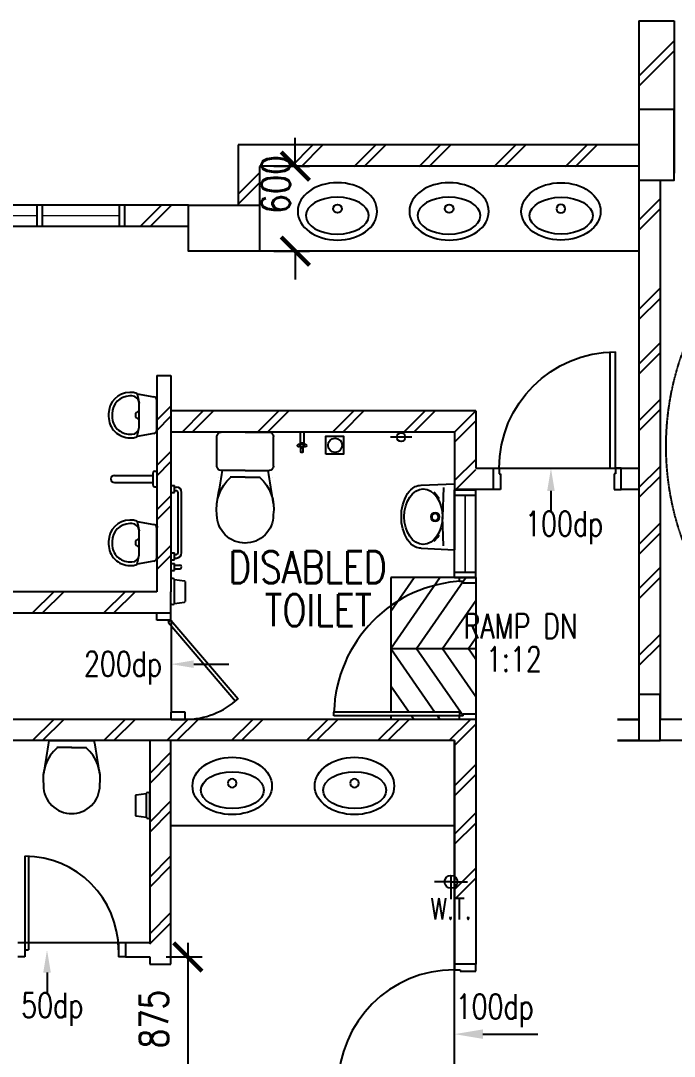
# Model space of a CAD drawing. Extents: x 2687779 to 2997471, y -863049 to -631414.
# Drawn here: x 2705282 to 2709891, y -790174 to -782874 of the extents above; entities that cross this region are included whole.
import ezdxf

# ---------------------------------------------------------------- set-up
doc = ezdxf.new("R2010")
doc.units = 0
doc.header["$LTSCALE"] = 10
doc.header["$MEASUREMENT"] = 0
doc.header["$PDMODE"] = 34
doc.linetypes.add('DIVIDE', pattern=[1.25, 0.5, -0.25, 0, -0.25, 0, -0.25])
doc.linetypes.add('HIDDEN', pattern=[0.375, 0.25, -0.125])
doc.layers.get('0').update_dxf_attribs({"linetype": 'CONTINUOUS'})
doc.layers.get('DEFPOINTS').update_dxf_attribs({"linetype": 'CONTINUOUS'})
for name, color, linetype in [('COL', 3, 'CONTINUOUS'), ('DIM', 7, 'CONTINUOUS'), ('DOOR', 5, 'CONTINUOUS'), ('DR', 7, 'CONTINUOUS'), ('DTEXT', 7, 'CONTINUOUS'), ('FIT', 5, 'CONTINUOUS'), ('FITT', 5, 'CONTINUOUS'), ('H', 1, 'CONTINUOUS'), ('hatch', 7, 'CONTINUOUS'), ('LINE', 7, 'CONTINUOUS'), ('PIPE', 5, 'DIVIDE'), ('SANI', 7, 'CONTINUOUS'), ('stair', 7, 'CONTINUOUS'), ('T25', 7, 'CONTINUOUS'), ('TEX', 2, 'CONTINUOUS'), ('txt', 7, 'CONTINUOUS'), ('WALL', 2, 'CONTINUOUS'), ('WIN', 5, 'CONTINUOUS')]:
    doc.layers.add(name, color=color, linetype=linetype)
doc.styles.add('ROMANS', font='romans.shx', dxfattribs={"width": 0.8, "height": 100})
doc.styles.get("Standard").update_dxf_attribs({"font": 'ROMANS.SHX'})
doc.dimstyles.new('STANDARD$0', dxfattribs={"dimscale": 0, "dimtxt": 8, "dimasz": 6, "dimexe": 1, "dimexo": 1, "dimgap": 3, "dimtad": 1, "dimdec": 0, "dimlfac": -1, "dimrnd": 1, "dimzin": 0, "dimdsep": 46, "dimtxsty": 'Standard', "dimcen": 0, "dimclrd": 5, "dimclre": 250, "dimadec": 0, "dimazin": 0, "dimtfac": 1, "dimtdec": 4, "dimtofl": 0, "dimtmove": 0, "dimatfit": 3, "dimfxl": 1, "dimtolj": 1, "dimtzin": 0, "dimarcsym": 0})

# ---------------------------------------------------------------- blocks, each defined once
blk = doc.blocks.new('ELLIPSE')
blk.add_circle((0.5, 0.5), 0.5)
blk = doc.blocks.new('BASIN-01')
blk.add_circle((0, 0), 30.3)
for p, xscale, yscale, zscale in [((279.3, -221.4), -559.6811780125836, 404.3346891934725, 559.6811780125837), ((220.2, -179.2), -444.6356025322193, 259.9294430529471, 444.6356025322195)]:
    blk.add_blockref('ELLIPSE', p, dxfattribs=dict(xscale=xscale, yscale=yscale, zscale=zscale))
blk = doc.blocks.new('_ARCHTICK')
at = {"color": 0, "linetype": 'ByBlock', "const_width": 0.15}
blk.add_lwpolyline([(-0.5, -0.5), (0.5, 0.5)], dxfattribs=at)
blk = doc.blocks.new('*D291')
at = {"layer": 'DEFPOINTS', "color": 0, "transparency": 16777216}
for p in [(2706966.3, -783899.1), (2706966.3, -784499.1), (2707218.2, -784499.1)]:
    blk.add_point(p, dxfattribs=at)
at = {"layer": 'DR', "color": 7, "lineweight": -2, "transparency": 16777216}
for p, q in [((2707218.2, -783899.1), (2707218.2, -783699.1)), ((2707066.3, -783899.1), (2707318.2, -783899.1)), ((2707066.3, -784499.1), (2707318.2, -784499.1)), ((2707218.2, -784499.1), (2707218.2, -784699.1))]:
    blk.add_line(p, q, dxfattribs=at)
at = {"layer": 'DR', "color": 7, "lineweight": -2, "transparency": 16777216, "xscale": 200, "yscale": 200, "zscale": 200}
for p, rotation in [((2707218.2, -783899.1), 270), ((2707218.2, -784499.1), 90)]:
    blk.add_blockref('_ARCHTICK', p, dxfattribs=dict(at, rotation=rotation))
at = {"layer": 'DR', "color": 7, "transparency": 16777216, "insert": (2707081.2, -784028.6), "char_height": 200, "attachment_point": 5, "rotation": 90, "style": 'ROMANS'}
blk.add_mtext('\\A1;600', dxfattribs=at)
blk = doc.blocks.new('*D289')
at = {"layer": 'DEFPOINTS', "color": 0, "transparency": 16777216}
for p in [(2706966.3, -783899.1), (2706966.3, -784499.1), (2707218.2, -784499.1)]:
    blk.add_point(p, dxfattribs=at)
at = {"layer": 'DR', "color": 7, "lineweight": -2, "transparency": 16777216}
for p, q in [((2707218.2, -783899.1), (2707218.2, -783699.1)), ((2707066.3, -783899.1), (2707318.2, -783899.1)), ((2707066.3, -784499.1), (2707318.2, -784499.1)), ((2707218.2, -784499.1), (2707218.2, -784699.1))]:
    blk.add_line(p, q, dxfattribs=at)
at = {"layer": 'DR', "color": 7, "lineweight": -2, "transparency": 16777216, "xscale": 200, "yscale": 200, "zscale": 200}
for p, rotation in [((2707218.2, -783899.1), 270), ((2707218.2, -784499.1), 90)]:
    blk.add_blockref('_ARCHTICK', p, dxfattribs=dict(at, rotation=rotation))
at = {"layer": 'DR', "color": 7, "transparency": 16777216, "insert": (2707081.2, -784028.6), "char_height": 200, "attachment_point": 5, "rotation": 90, "style": 'ROMANS'}
blk.add_mtext('\\A1;600', dxfattribs=at)
blk = doc.blocks.new('*D290')
at = {"layer": 'DEFPOINTS', "color": 0, "transparency": 16777216}
for p in [(2706208.7, -789474.1), (2706208.7, -790349.1), (2706461.2, -790349.1)]:
    blk.add_point(p, dxfattribs=at)
at = {"layer": 'DIM', "color": 7, "lineweight": -2, "transparency": 16777216}
for p, q in [((2706461.2, -789374.1), (2706461.2, -790449.1)), ((2706308.7, -789474.1), (2706561.2, -789474.1)), ((2706308.7, -790349.1), (2706561.2, -790349.1))]:
    blk.add_line(p, q, dxfattribs=at)
at = {"layer": 'DIM', "color": 7, "lineweight": -2, "transparency": 16777216, "xscale": 200, "yscale": 200, "zscale": 200}
for p, rotation in [((2706461.2, -789474.1), 90), ((2706461.2, -790349.1), 270)]:
    blk.add_blockref('_ARCHTICK', p, dxfattribs=dict(at, rotation=rotation))
at = {"layer": 'DIM', "color": 7, "transparency": 16777216, "insert": (2706221.2, -789911.6), "char_height": 200, "attachment_point": 5, "rotation": 90, "style": 'ROMANS'}
blk.add_mtext('\\A1;875', dxfattribs=at)
blk = doc.blocks.new('DR-900-B')
at = {"layer": 'DR'}
for p, q in [((0, 900), (-150, 900)), ((-150, 900), (-150, 860)), ((0, 850), (0, 900)), ((-150, 860), (-110, 860)), ((-110, 860), (-110, 850)), ((-110, 850), (0, 850)), ((-969, 80), (-150, 80)), ((-150, 80), (-150, 40)), ((-150, 40), (-970, 40)), ((-150, 40), (-110, 40)), ((-150, 0), (-150, 40)), ((0, 0), (-150, 0)), ((-110, 50), (0, 50)), ((-110, 40), (-110, 50)), ((0, 50), (0, 0))]:
    blk.add_line(p, q, dxfattribs=at)
blk.add_arc((-150, 40), 820, 90, 180, dxfattribs=at)
blk = doc.blocks.new('UR1')
for p, q in [((104.2, 0), (-104.2, 0)), ((-150.5, -138.5), (-128.8, -20.5)), ((128.8, -20.5), (150.5, -138.5)), ((-150.5, -138.5), (-85, -125)), ((85, -125), (-85, -125)), ((150.5, -138.5), (85, -125)), ((-160, -175), (-160, -190)), ((-135, -175), (-135, -190)), ((135, -190), (135, -175)), ((160, -190), (160, -175)), ((-10, -315), (10, -315)), ((-10, -340), (10, -340))]:
    blk.add_line(p, q)
for centre, radius, start, end in [((-104.2, -25), 25, 90, 169.56252), ((104.2, -25), 25, 10.43748, 90), ((-85, -175), 75, 150.86439, 180), ((-85, -175), 50, 90, 180), ((0, -125), 26.1, 180, 0), ((85, -175), 50, 0, 90), ((85, -175), 75, 0, 29.13561), ((-10, -190), 150, 180, 270), ((-10, -190), 125, 180, 270), ((10, -190), 125, 270, 0), ((10, -190), 150, 270, 0)]:
    blk.add_arc(centre, radius, start, end)
blk = doc.blocks.new('WC-CAP-P')
for p, q in [((-84.1, 0), (-254.1, 0)), ((-85, 0), (85, 0)), ((-284.1, -240), (-284.1, -30)), ((115, -240), (115, -30)), ((-84.1, -270), (-254.1, -270)), ((-85, -270), (85, -270)), ((-274.1, -317.5), (-274.1, -317.5)), ((-84.1, -317.5), (-189.6, -317.5)), ((-85, -317.5), (20.5, -317.5)), ((105, -317.5), (105, -317.5))]:
    blk.add_line(p, q)
for centre, radius, start, end in [((-254.1, -30), 30, 90, 180), ((85, -30), 30, 0, 90), ((-254.1, -240), 30, 180, 270), ((23685.1, -4344.3), 24273.9, 170.33681, 170.89893), ((-23854.2, -4344.3), 24273.9, 9.10107, 9.66319), ((85, -240), 30, 270, 0), ((10.3, -540), 296.7, 131.76878, 188.34412), ((-179.4, -540), 296.7, 351.65588, 48.23122), ((-85.8, -584.8), 197.4, 179.51694, 271.02679), ((-83.3, -584.8), 197.4, 268.97321, 0.48306)]:
    blk.add_arc(centre, radius, start, end)
blk = doc.blocks.new('100FT')
at = {"layer": 'PIPE', "linetype": 'Continuous'}
blk.add_circle((0, 0), 50, dxfattribs=at)
blk = doc.blocks.new('A$C7CE3714C')
at = {"layer": 'FIT'}
blk.add_lwpolyline([(0, 0), (126, 0), (126, 126), (0, 126)], close=True, dxfattribs=at)
at = {"layer": 'FIT', "xscale": -1}
blk.add_blockref('100FT', (63, 65.7), dxfattribs=at)
blk = doc.blocks.new('P', base_point=(9.1686, 7.4202))
for radius in [0.0407, 0.0315]:
    blk.add_circle((9.166, 7.4179), radius)
blk = doc.blocks.new('BASIN-2')
for p, q in [((310, 0), (-310, 0)), ((-295, -313.8), (-310.1, -0.1)), ((295, -313.8), (310.1, -0.1)), ((-273.1, -104), (-0.1, -113.8)), ((273.1, -104), (0.1, -113.8))]:
    blk.add_line(p, q)
for centre, radius, start, end in [((-23.4, -399.8), 293.9, 122.15738, 135.58726), ((-176.4, -155.7), 5.79, 327.23155, 125.54576), ((176.4, -155.7), 5.79, 54.45424, 212.76845), ((23.4, -399.8), 293.9, 44.41274, 57.84262), ((-163.3, -314.9), 131.7, 179.49571, 205.01035), ((-101.9, -267.9), 207.9, 209.5959, 236.4372), ((101.9, -267.9), 207.9, 303.5628, 330.4041), ((163.3, -314.9), 131.7, 334.98965, 0.50429), ((-7.3, -98), 402.1, 238.60271, 271.03629), ((7.3, -98), 402.1, 268.96371, 301.39729)]:
    blk.add_arc(centre, radius, start, end)
for name, p, xscale, yscale, zscale in [('ELLIPSE', (260.6, -472.6), -521.326566894229, 358.7639225105095, 521.3265668942295), ('P', (-0.1, -180.4), 1000, 1000, 1000)]:
    blk.add_blockref(name, p, dxfattribs=dict(xscale=xscale, yscale=yscale, zscale=zscale))

msp = doc.modelspace()

# ---------------------------------------------------------------- linework, layer by layer
at = {"color": 7, "linetype": 'Continuous'}
for p, q in [((2706216.7, -786149.5), (2706216.7, -786059.5)), ((2706216.7, -786149.5), (2706216.7, -786059.5)), ((2706226.7, -786049.5), (2706241.7, -786049.5)), ((2706226.7, -786159.5), (2706241.7, -786159.5))]:
    msp.add_line(p, q, dxfattribs=at)
at = {"linetype": 'Continuous'}
for p, q in [((2705942.7, -786079.5), (2706216.7, -786079.5)), ((2705942.7, -786079.5), (2706216.7, -786079.5)), ((2705942.7, -786129.5), (2706216.7, -786129.5)), ((2705942.7, -786129.5), (2706216.7, -786129.5))]:
    msp.add_line(p, q, dxfattribs=at)
at = {"color": 1}
for p, q in [((2709021.3, -786189.1), (2709021.3, -786335.4)), ((2706502.1, -787409.9), (2706749.7, -787409.9)), ((2705467.4, -789584.1), (2705467.4, -789730.4))]:
    msp.add_line(p, q, dxfattribs=at)
at = {"color": 7}
for p, q in [((2705800.9, -787950.3), (2705481.2, -787950.3)), ((2705451.5, -787998.1), (2705451.5, -787998.1)), ((2705641.5, -787998.1), (2705536, -787998.1)), ((2705640.6, -787998.1), (2705746.1, -787998.1)), ((2705830.6, -787998.1), (2705830.6, -787998.1))]:
    msp.add_line(p, q, dxfattribs=at)
at = {"color": 7, "linetype": 'Continuous'}
for centre, start, end in [((2706226.7, -786059.5), 90, 180), ((2706226.7, -786059.5), 90, 180), ((2706226.7, -786149.5), 180, 270), ((2706226.7, -786149.5), 180, 270)]:
    msp.add_arc(centre, 10, start, end, dxfattribs=at)
at = {"linetype": 'Continuous'}
msp.add_arc((2705942.7, -786104.5), 25, 90, 270, dxfattribs=at)
at = {"color": 7}
for centre, radius, start, end in [((2729410.7, -792024.9), 24273.9, 170.33681, 170.89893), ((2681871.4, -792024.9), 24273.9, 9.10107, 9.66319), ((2705735.9, -788220.6), 296.7, 131.76878, 188.34412), ((2705546.2, -788220.6), 296.7, 351.65588, 48.23122), ((2705639.8, -788265.3), 197.4, 179.51694, 271.02679), ((2705642.3, -788265.3), 197.4, 268.97321, 0.48306)]:
    msp.add_arc(centre, radius, start, end, dxfattribs=at)
at = {"color": 1}
for points in [[(2708994.7, -786189.1), (2709048, -786189.1), (2709021.3, -786029.1)], [(2706502.1, -787383.2), (2706502.1, -787436.6), (2706342.1, -787409.9)], [(2705440.8, -789584.1), (2705494.1, -789584.1), (2705467.4, -789424.1)]]:
    msp.add_solid(points, dxfattribs=at)
at = {"layer": 'COL'}
msp.add_lwpolyline([(2709641.3, -783999.1), (2709891.3, -783999.1), (2709891.3, -783499.1), (2709641.3, -783499.1), (2709641.3, -783999.1)], dxfattribs=at)
for points in [[(2706466.3, -784174.1), (2706966.3, -784174.1), (2706966.3, -784499.1), (2706466.3, -784499.1)], [(2709641.3, -787949.1), (2709791.3, -787949.1), (2709791.3, -787624.1), (2709641.3, -787624.1)]]:
    msp.add_lwpolyline(points, close=True, dxfattribs=at)
at = {"layer": 'DOOR'}
for p, q in [((2706241.7, -787099.1), (2706241.7, -787049.1)), ((2706241.7, -787049.1), (2706341.7, -787049.1)), ((2706241.7, -787049.1), (2706341.7, -787049.1)), ((2706341.7, -787099.1), (2706341.7, -787049.1)), ((2706341.7, -787099.1), (2706241.7, -787099.1)), ((2706322.4, -787115), (2706341.7, -787099.1)), ((2706322.4, -787115), (2706796, -787670.1)), ((2706341.7, -787099.1), (2706814.8, -787653.6)), ((2706342.1, -787099.1), (2706342.1, -787749.1)), ((2706442.1, -787749.1), (2706342.1, -787749.1)), ((2706342.1, -787799.1), (2706342.1, -787749.1)), ((2706342.1, -787799.1), (2706442.1, -787799.1)), ((2706442.1, -787799.1), (2706442.1, -787749.1))]:
    msp.add_line(p, q, dxfattribs=at)
msp.add_arc((2706442.1, -787249.1), 550, 270, 312.65239, dxfattribs=at)
at = {"layer": 'DR', "linetype": 'Continuous', "ltscale": 10000}
for p, q in [((2708656.3, -786029.1), (2709456.3, -786029.1)), ((2708341.3, -790424.1), (2708341.3, -789333.2))]:
    msp.add_line(p, q, dxfattribs=at)
at = {"layer": 'DR', "color": 7}
for p, q in [((2708376.3, -786824.5), (2708376.3, -786799.1)), ((2708376.3, -786824.1), (2708401.3, -786824.1)), ((2708401.3, -786837.1), (2708401.3, -786824.1)), ((2708401.3, -786837.1), (2708491.3, -786837.1)), ((2708376.3, -787749.1), (2707491.3, -787749.1)), ((2707491.3, -787774.1), (2707491.3, -787749.1)), ((2708401.3, -787774.1), (2707491.3, -787774.1)), ((2708376.3, -787749.1), (2708376.3, -787774.1)), ((2708376.3, -787799.1), (2708376.3, -787774.1)), ((2708401.3, -787774.1), (2708401.3, -787761.1)), ((2708401.3, -787761.1), (2708491.3, -787761.1))]:
    msp.add_line(p, q, dxfattribs=at)
at = {"layer": 'DR', "color": 1}
for p, q in [((2705311.5, -788764.1), (2705311.5, -789474.1)), ((2705336.5, -788764.6), (2705336.5, -789424.1)), ((2705311.5, -789374.1), (2705261.5, -789374.1)), ((2705311.5, -789374.1), (2705311.5, -789474.1)), ((2705971.5, -789374.1), (2705311.5, -789374.1)), ((2706021.5, -789374.1), (2705971.5, -789374.1)), ((2705971.5, -789374.1), (2705971.5, -789474.1)), ((2706021.5, -789374.1), (2706021.5, -789474.1)), ((2705311.5, -789474.1), (2705261.5, -789474.1)), ((2705311.5, -789424.1), (2705336.5, -789424.1)), ((2706021.5, -789474.1), (2705971.5, -789474.1))]:
    msp.add_line(p, q, dxfattribs=at)
at = {"layer": 'DR'}
for p, q in [((2708316.3, -788899.1), (2708316.3, -789065.7)), ((2708316.3, -788944.4), (2708199.1, -788944.4)), ((2708316.3, -788944.4), (2708433.6, -788944.4))]:
    msp.add_line(p, q, dxfattribs=at)
msp.add_circle((2708316.3, -788944.4), 45.3, dxfattribs=at)
at = {"layer": 'DR', "color": 7}
msp.add_arc((2708443.4, -787775.6), 952.4, 92.52935, 178.40734, dxfattribs=at)
at = {"layer": 'DR', "color": 1}
msp.add_arc((2705311.5, -789424.1), 660, 0, 90, dxfattribs=at)
at = {"layer": 'DTEXT', "color": 5}
for p, q in [((2706366.7, -786812.5), (2706436.4, -786822.4)), ((2706366.7, -786982.2), (2706436.4, -786972.4))]:
    msp.add_line(p, q, dxfattribs=at)
for centre, radius, start, end in [((2706353.5, -786822.3), 16.5, 36.48754, 135.31437), ((2706435.7, -786827.3), 5, 0, 81.97227), ((2706353.5, -786972.3), 16.5, 224.68563, 323.51246), ((2706435.7, -786967.4), 5, 278.02773, 0)]:
    msp.add_arc(centre, radius, start, end, dxfattribs=at)
at = {"layer": 'FITT'}
for p, q in [((2707252.6, -785780.3), (2707252.6, -785856.6)), ((2707277.6, -785780.3), (2707277.6, -785856.7)), ((2707248.3, -785873.9), (2707255.2, -785873.9)), ((2707248.4, -785863.9), (2707255.2, -785863.9)), ((2707275, -785863.9), (2707281.8, -785863.9)), ((2707275, -785873.9), (2707281.8, -785873.9))]:
    msp.add_line(p, q, dxfattribs=at)
at = {"layer": 'FITT', "elevation": 0}
msp.add_lwpolyline([(2707272.6, -785884.7), (2707272.6, -785911.4, -1), (2707257.6, -785911.4), (2707257.6, -785884.7)], format="xyb", dxfattribs=at)
at = {"layer": 'FITT'}
for centre, radius in [((2707241.3, -785868.9), 8.61), ((2707265.1, -785868.9), 11.1), ((2707288.8, -785868.9), 8.61)]:
    msp.add_circle(centre, radius, dxfattribs=at)
for centre, radius, start, end in [((2707265.1, -785868.9), 17.5, 16.7149, 163.21725), ((2707265.1, -785868.9), 17.5, 196.7149, 343.21725), ((2706233, -786441.6), 12.9, 284.6714, 75.39645)]:
    msp.add_arc(centre, radius, start, end, dxfattribs=at)
at = {"layer": 'H'}
for p, q in [((2709641.3, -783265.9), (2709891.3, -783015.9)), ((2709641.3, -783336.6), (2709891.3, -783086.6)), ((2707190.5, -783901.8), (2707340.5, -783751.8)), ((2707261.2, -783901.8), (2707411.2, -783751.8)), ((2707634.5, -783901.8), (2707784.5, -783751.8)), ((2707705.2, -783901.8), (2707855.2, -783751.8)), ((2708091.3, -783901.8), (2708241.3, -783751.8)), ((2708162, -783901.8), (2708312, -783751.8)), ((2708620.8, -783901.8), (2708770.8, -783751.8)), ((2708691.5, -783901.8), (2708841.5, -783751.8)), ((2709123.7, -783901.8), (2709273.7, -783751.8)), ((2709194.4, -783901.8), (2709344.4, -783751.8)), ((2706816.3, -784096.4), (2706966.3, -783946.4)), ((2706816.3, -784167.1), (2706966.3, -784017.1)), ((2709641.3, -784280.4), (2709791.3, -784130.4)), ((2706123.9, -784324.1), (2706273.9, -784174.1)), ((2706194.6, -784324.1), (2706344.6, -784174.1)), ((2709641.3, -784351.1), (2709791.3, -784201.1)), ((2709641.3, -784910.6), (2709791.3, -784760.6)), ((2709641.3, -784981.3), (2709791.3, -784831.3)), ((2709641.3, -785294.8), (2709791.3, -785144.8)), ((2709641.3, -785365.5), (2709791.3, -785215.5)), ((2709641.3, -785694.8), (2709791.3, -785544.8)), ((2706241.7, -785691), (2706341.7, -785591)), ((2706419.7, -785774.3), (2706569.7, -785624.3)), ((2706490.4, -785774.3), (2706640.4, -785624.3)), ((2706952.4, -785774.3), (2707102.4, -785624.3)), ((2707023.1, -785774.3), (2707173.1, -785624.3)), ((2707481.9, -785774.3), (2707631.9, -785624.3)), ((2707481.9, -785774.3), (2707631.9, -785624.3)), ((2707552.6, -785774.3), (2707702.6, -785624.3)), ((2707552.6, -785774.3), (2707702.6, -785624.3)), ((2707984.8, -785774.3), (2708134.8, -785624.3)), ((2707984.8, -785774.3), (2708134.8, -785624.3)), ((2708055.5, -785774.3), (2708205.5, -785624.3)), ((2708055.5, -785774.3), (2708205.5, -785624.3)), ((2708341.3, -785774.3), (2708491.3, -785624.3)), ((2709641.3, -785765.5), (2709791.3, -785615.5)), ((2706241.7, -785761.7), (2706341.7, -785661.7)), ((2708341.3, -785845), (2708491.3, -785695)), ((2706241.7, -786010.5), (2706341.7, -785910.5)), ((2706241.7, -786081.2), (2706341.7, -785981.2)), ((2708341.3, -786116.4), (2708491.3, -785966.4)), ((2708341.3, -786187.1), (2708491.3, -786037.1)), ((2709641.3, -786165.5), (2709791.3, -786015.5)), ((2709641.3, -786236.2), (2709791.3, -786086.2)), ((2706241.7, -786322.3), (2706341.7, -786222.3)), ((2706241.7, -786393), (2706341.7, -786293)), ((2709641.3, -786565.5), (2709791.3, -786415.5)), ((2709641.3, -786636.2), (2709791.3, -786486.2)), ((2706241.7, -786672.6), (2706341.7, -786572.6)), ((2706241.7, -786743.3), (2706341.7, -786643.3)), ((2709641.3, -786879), (2709791.3, -786729)), ((2709641.3, -786949.7), (2709791.3, -786799.7)), ((2705364.8, -787049.1), (2705514.8, -786899.1)), ((2705364.8, -787049.1), (2705514.8, -786899.1)), ((2705435.5, -787049.1), (2705585.5, -786899.1)), ((2705435.5, -787049.1), (2705585.5, -786899.1)), ((2705867.7, -787049.1), (2706017.7, -786899.1)), ((2705867.7, -787049.1), (2706017.7, -786899.1)), ((2705938.4, -787049.1), (2706088.4, -786899.1)), ((2705938.4, -787049.1), (2706088.4, -786899.1)), ((2709641.3, -787349.7), (2709791.3, -787199.7)), ((2709641.3, -787420.4), (2709791.3, -787270.4)), ((2705364.8, -787949.1), (2705514.8, -787799.1)), ((2705435.5, -787949.1), (2705585.5, -787799.1)), ((2705867.7, -787949.1), (2706017.7, -787799.1)), ((2705938.4, -787949.1), (2706088.4, -787799.1)), ((2706311.7, -787949.1), (2706461.7, -787799.1)), ((2706382.4, -787949.1), (2706532.4, -787799.1)), ((2706768.5, -787949.1), (2706918.5, -787799.1)), ((2706839.2, -787949.1), (2706989.2, -787799.1)), ((2707298, -787949.1), (2707448, -787799.1)), ((2707368.7, -787949.1), (2707518.7, -787799.1)), ((2707800.9, -787949.1), (2707950.9, -787799.1)), ((2707871.6, -787949.1), (2708021.6, -787799.1)), ((2708303.8, -787949.1), (2708453.8, -787799.1)), ((2708341.3, -787982.3), (2708491.3, -787832.3)), ((2706191.7, -788181.2), (2706341.7, -788031.2)), ((2706191.7, -788251.9), (2706341.7, -788101.9)), ((2708341.3, -788266.9), (2708491.3, -788116.9)), ((2708341.3, -788337.6), (2708491.3, -788187.6)), ((2706191.7, -788523.3), (2706341.7, -788373.3)), ((2706191.7, -788594), (2706341.7, -788444)), ((2708341.3, -788609.1), (2708491.3, -788459.1)), ((2708341.3, -788679.8), (2708491.3, -788529.8)), ((2706191.7, -788911.5), (2706341.7, -788761.5)), ((2706191.7, -788982.2), (2706341.7, -788832.2)), ((2708341.3, -788997.3), (2708491.3, -788847.3)), ((2708341.3, -789068), (2708491.3, -788918)), ((2706191.7, -789311.5), (2706341.7, -789161.5)), ((2706191.7, -789382.2), (2706341.7, -789232.2))]:
    msp.add_line(p, q, dxfattribs=at)
at = {"layer": 'hatch'}
msp.add_line((2708491.3, -786799.1), (2708341.3, -786799.1), dxfattribs=at)
at = {"layer": 'LINE'}
msp.add_line((2708039.4, -785810.5), (2707888.9, -785810.5), dxfattribs=at)
msp.add_circle((2707964.1, -785810.5), 30.2, dxfattribs=at)
at = {"layer": 'SANI'}
for p, q in [((2707891.3, -786799.1), (2707891.3, -787749.1)), ((2708341.3, -786799.1), (2707891.3, -786799.1)), ((2707891.3, -787774.1), (2707891.3, -787799.1))]:
    msp.add_line(p, q, dxfattribs=at)
at = {"layer": 'SANI', "color": 8, "linetype": 'Continuous'}
for p, q in [((2707891.3, -787299.1), (2708238.2, -786799.1)), ((2707891.3, -787035.9), (2708055.6, -786799.1)), ((2708073.9, -787299.1), (2708420.7, -786799.1)), ((2708256.5, -787299.1), (2708491.3, -786960.5)), ((2708439, -787299.1), (2708491.3, -787223.7)), ((2707891.3, -787299.1), (2708491.3, -787299.1)), ((2707891.3, -787299.1), (2708203.5, -787749.1)), ((2708073.9, -787299.1), (2708401.3, -787771.1)), ((2708256.5, -787299.1), (2708491.3, -787637.7)), ((2708439, -787299.1), (2708491.3, -787374.5)), ((2707891.3, -787562.3), (2708020.9, -787749.1)), ((2708038.3, -787774.1), (2708055.6, -787799.1)), ((2708220.8, -787774.1), (2708238.2, -787799.1))]:
    msp.add_line(p, q, dxfattribs=at)
at = {"layer": 'SANI', "color": 1}
for points in [[(2706166.7, -788491.4), (2706097, -788481.5, -0.373687), (2706092.8, -788476.5), (2706092.9, -788336.4, -0.373687), (2706097.3, -788331.5), (2706167, -788321.7)], [(2706191.7, -788493.2), (2706191.7, -788320, 0.460184), (2706166.7, -788321.8)], [(2706167, -788321.8), (2706166.7, -788491.4, 0.565426), (2706194.9, -788488.8, 0.460184)]]:
    msp.add_lwpolyline(points, format="xyb", dxfattribs=at)
at = {"layer": 'stair', "color": 1, "linetype": 'HIDDEN'}
msp.add_arc((2711756.3, -785874.1), 1925, 90, 270, dxfattribs=at)
at = {"layer": 'TEX', "color": 1, "ltscale": 0.5}
msp.add_line((2708541.3, -790017.9), (2708928.6, -790017.9), dxfattribs=at)
msp.add_solid([(2708541.3, -790051.2), (2708541.3, -789984.6), (2708341.3, -790017.9)], dxfattribs=at)
at = {"layer": 'WALL'}
for p, q in [((2709641.3, -782874.1), (2709641.3, -783799.1)), ((2709641.3, -782874.1), (2709891.3, -782874.1)), ((2709891.3, -782874.1), (2709891.3, -783949.1)), ((2706816.3, -783749.1), (2706816.3, -784174.1)), ((2709641.3, -783749.1), (2706816.3, -783749.1)), ((2709641.3, -783899.1), (2706966.3, -783899.1)), ((2706966.3, -783901.8), (2706966.3, -784174.1)), ((2706816.3, -783983.7), (2706816.3, -784174.1)), ((2709641.3, -783999.1), (2709641.3, -787799.1)), ((2709791.3, -783999.1), (2709791.3, -787799.1)), ((2706466.3, -784174.1), (2706016.3, -784174.1)), ((2706016.3, -784324.1), (2706016.3, -784174.1)), ((2706016.3, -784324.1), (2706016.3, -784174.1)), ((2706466.3, -784324.1), (2706016.3, -784324.1)), ((2706241.7, -785374.1), (2706241.7, -786899.1)), ((2706241.7, -785374.1), (2706341.7, -785374.1)), ((2706341.7, -785374.1), (2706341.7, -786899.1)), ((2708491.3, -785624.3), (2706341.7, -785624.3)), ((2708491.3, -785624.3), (2708491.3, -786029.1)), ((2708341.3, -785774.3), (2706341.7, -785774.3)), ((2708341.3, -785774.3), (2708341.3, -786180.1)), ((2708491.3, -786029.1), (2709641.3, -786029.1)), ((2708616.3, -786179.1), (2708341.3, -786179.1)), ((2709641.3, -786179.1), (2709516.3, -786179.1)), ((2708491.3, -786799.1), (2708491.3, -789524.1)), ((2706191.7, -786899.1), (2701791.3, -786899.1)), ((2706241.7, -786899.1), (2701791.3, -786899.1)), ((2706341.7, -787049.1), (2706341.7, -786899.1)), ((2708491.3, -787799.1), (2701641.3, -787799.1)), ((2709491.3, -787799.1), (2709641.3, -787799.1)), ((2709641.3, -787799.1), (2709491.3, -787799.1)), ((2715191.3, -787799.1), (2709791.3, -787799.1)), ((2708341.3, -787949.1), (2701791.3, -787949.1)), ((2706191.7, -787949.1), (2706191.7, -789382.2)), ((2706341.7, -789524.1), (2706341.7, -787949.1)), ((2708341.3, -789333.2), (2708341.3, -787949.1)), ((2708341.3, -787949.1), (2708341.3, -789524.1)), ((2709491.3, -787949.1), (2709641.3, -787949.1)), ((2709641.3, -787949.1), (2709491.3, -787949.1)), ((2713991.3, -787949.1), (2709791.3, -787949.1)), ((2706191.7, -789374.1), (2706021.5, -789374.1)), ((2706021.5, -789474.1), (2706191.7, -789474.1)), ((2706191.7, -789474.1), (2706191.7, -789524.1)), ((2706191.7, -789524.1), (2706341.7, -789524.1))]:
    msp.add_line(p, q, dxfattribs=at)
at = {"layer": 'WALL', "color": 7}
for p, q in [((2709641.3, -784499.1), (2706966.3, -784499.1)), ((2708341.3, -788549.1), (2706341.7, -788549.1))]:
    msp.add_line(p, q, dxfattribs=at)
at = {"layer": 'WALL', "color": 5}
for p, q in [((2706341.8, -786149.8), (2706366.8, -786149.8)), ((2706341.8, -786198.8), (2706366.8, -786198.8)), ((2706366.8, -786161.8), (2706379.8, -786161.8)), ((2706366.8, -786186.8), (2706379.8, -786186.8)), ((2706341.8, -786624.8), (2706366.8, -786624.8)), ((2706366.8, -786636.8), (2706379.8, -786636.8)), ((2706341.8, -786673.8), (2706366.8, -786673.8)), ((2706341.8, -786699.8), (2706366.8, -786699.8)), ((2706366.8, -786661.8), (2706379.8, -786661.8)), ((2706366.8, -786711.8), (2706404.8, -786711.8)), ((2706341.8, -786748.8), (2706366.8, -786748.8)), ((2706366.8, -786736.8), (2706404.8, -786736.8)), ((2706366.7, -786982.1), (2706366.7, -786812.5)), ((2706440.7, -786827.3), (2706440.7, -786967.4))]:
    msp.add_line(p, q, dxfattribs=at)
at = {"layer": 'WALL', "color": 5, "linetype": 'Continuous'}
for p, q in [((2706366.8, -786198.8), (2706366.8, -786149.8)), ((2706391.8, -786624.8), (2706391.8, -786198.8)), ((2706416.8, -786624.9), (2706416.8, -786198.6)), ((2706366.8, -786673.8), (2706366.8, -786624.8)), ((2706366.8, -786748.8), (2706366.8, -786699.8)), ((2706416.8, -786724.8), (2706416.8, -786723.8))]:
    msp.add_line(p, q, dxfattribs=at)
at = {"layer": 'WALL', "linetype": 'Continuous'}
msp.add_line((2701641.3, -787049.1), (2706241.7, -787049.1), dxfattribs=at)
at = {"layer": 'WALL', "color": 5, "linetype": 'Continuous'}
for centre, radius, start, end in [((2706379.8, -786198.8), 37, 0, 90), ((2706379.8, -786198.8), 12, 0, 90), ((2706379.8, -786624.8), 37, 270, 0), ((2706379.8, -786624.8), 12, 270, 0), ((2706404.8, -786723.8), 12, 0, 90), ((2706404.8, -786724.8), 12, 270, 359.99738)]:
    msp.add_arc(centre, radius, start, end, dxfattribs=at)
at = {"layer": 'WIN'}
for p, q in [((2706016.3, -784174.1), (2704216.3, -784174.1)), ((2705397.3, -784324.1), (2705397.3, -784174.1)), ((2705435.3, -784324.1), (2705435.3, -784174.1)), ((2705978.3, -784324.1), (2705978.3, -784174.1)), ((2706016.3, -784324.1), (2704216.3, -784324.1)), ((2708341.3, -786180.1), (2708491.3, -786180.1)), ((2708341.3, -786799.1), (2708341.3, -786180.1)), ((2708491.3, -786799.1), (2708491.3, -786179.1)), ((2708341.3, -786218.1), (2708491.3, -786218.1)), ((2708491.3, -786799.1), (2708491.3, -786699.1)), ((2708341.3, -786761.1), (2708491.3, -786761.1)), ((2708341.3, -786799.1), (2708491.3, -786799.1))]:
    msp.add_line(p, q, dxfattribs=at)
at = {"layer": 'WIN', "const_width": 10, "flags": 128}
for points in [[(2705397.3, -784249.1), (2704835.3, -784249.1)], [(2705978.3, -784249.1), (2705435.3, -784249.1)], [(2708416.3, -786761.1), (2708416.3, -786218.1)]]:
    msp.add_lwpolyline(points, dxfattribs=at)

# ---------------------------------------------------------------- block references
at = {"layer": 'DIM', "rotation": 270.0000004268868}
for p in [(2706241.7, -785654.5), (2706241.7, -785654.5), (2706241.7, -786554.5), (2706241.7, -786554.5)]:
    msp.add_blockref('UR1', p, dxfattribs=at)
at = {"layer": 'SANI'}
for p in [(2707516.3, -784199.1), (2707516.3, -784199.1), (2708303.8, -784199.1), (2708303.8, -784199.1)]:
    msp.add_blockref('BASIN-01', p, dxfattribs=at)
at = {"layer": 'SANI', "xscale": -1}
for name, p in [('BASIN-01', (2709091.3, -784199.1)), ('BASIN-01', (2709091.3, -784199.1)), ('WC-CAP-P', (2706780.1, -785774.3))]:
    msp.add_blockref(name, p, dxfattribs=at)
at = {"layer": 'SANI', "linetype": 'Continuous', "extrusion": (0, 0, -1), "xscale": 0.75, "yscale": 0.75, "zscale": -0.75, "rotation": 90}
msp.add_blockref('BASIN-2', (-2708341.3, -786370.5), dxfattribs=at)
at = {"layer": 'SANI', "xscale": -1, "rotation": 1.334020893750676e-08}
for p in [(2706772.9, -788249.1), (2707635.2, -788249.1)]:
    msp.add_blockref('BASIN-01', p, dxfattribs=at)
at = {"layer": 'T25', "xscale": -1, "rotation": 270}
msp.add_blockref('A$C7CE3714C', (2707433.4, -785929.8), dxfattribs=at)
at = {"layer": 'WALL', "linetype": 'Continuous', "xscale": -1, "rotation": 90}
msp.add_blockref('DR-900-B', (2709516.3, -786179.1), dxfattribs=at)
at = {"layer": 'WALL', "linetype": 'Continuous', "rotation": 2.668042644536231e-08}
msp.add_blockref('DR-900-B', (2708491.3, -790424.1), dxfattribs=at)

# ---------------------------------------------------------------- texts
at = {"layer": 'TEX', "color": 7, "ltscale": 0.5, "style": 'ROMANS', "width": 0.75}
for s, height, p in [('100dp', 175, (2708839.2, -786506.7)), ('RAMP DN', 175, (2708404.7, -787229.1)), ('1:12', 175, (2708563.4, -787462)), ('200dp', 175, (2705727.7, -787494.9)), ('W.T.', 150, (2708172.2, -789208.7)), ('50dp', 175, (2705285.3, -789901.7)), ('100dp', 175, (2708349.2, -789910.7))]:
    msp.add_text(s, height=height, dxfattribs=at).set_placement(p)
at = {"layer": 'txt', "color": 2, "style": 'ROMANS', "width": 0.8}
for s, p in [('DISABLED', (2706746, -786839)), ('TOILET', (2707004, -787142.3))]:
    msp.add_text(s, height=225, dxfattribs=at).set_placement(p)

# ---------------------------------------------------------------- dimensions: what is measured, and where the dimension line sits
at = {"layer": 'DIM'}
dim = msp.add_linear_dim(base=(2706461.2, -790349.1), p1=(2706208.7, -789474.1), p2=(2706208.7, -790349.1), angle=270, dimstyle='STANDARD$0', override={"dimscale": 100, "dimtxt": 2, "dimasz": 2, "dimgap": 1, "dimtxsty": 'ROMANS', "dimblk": 'ARCHTICK', "dimdle": 1, "dimclrd": 7, "dimclre": 7, "dimclrt": 7, "dimtdec": 0, "dimtmove": 2}, dxfattribs=at)
dim.commit()
dim.dimension.update_dxf_attribs({"geometry": '*D290', "text_midpoint": (2706221.2, -789911.6), "dimtype": 161})
at = {"layer": 'DR'}
for picture in ['*D291', '*D289']:
    dim = msp.add_linear_dim(base=(2707218.2, -784499.1), p1=(2706966.3, -783899.1), p2=(2706966.3, -784499.1), angle=270.00004, dimstyle='STANDARD$0', override={"dimscale": 100, "dimtxt": 2, "dimasz": 2, "dimgap": 1, "dimtxsty": 'ROMANS', "dimblk": 'ARCHTICK', "dimdle": 1, "dimclrd": 7, "dimclre": 7, "dimclrt": 7, "dimtdec": 0, "dimtmove": 2}, dxfattribs=at)
    dim.commit()
    dim.dimension.update_dxf_attribs({"geometry": picture, "text_midpoint": (2707081.2, -784028.6), "dimtype": 161})

doc.saveas('drawing.dxf')
